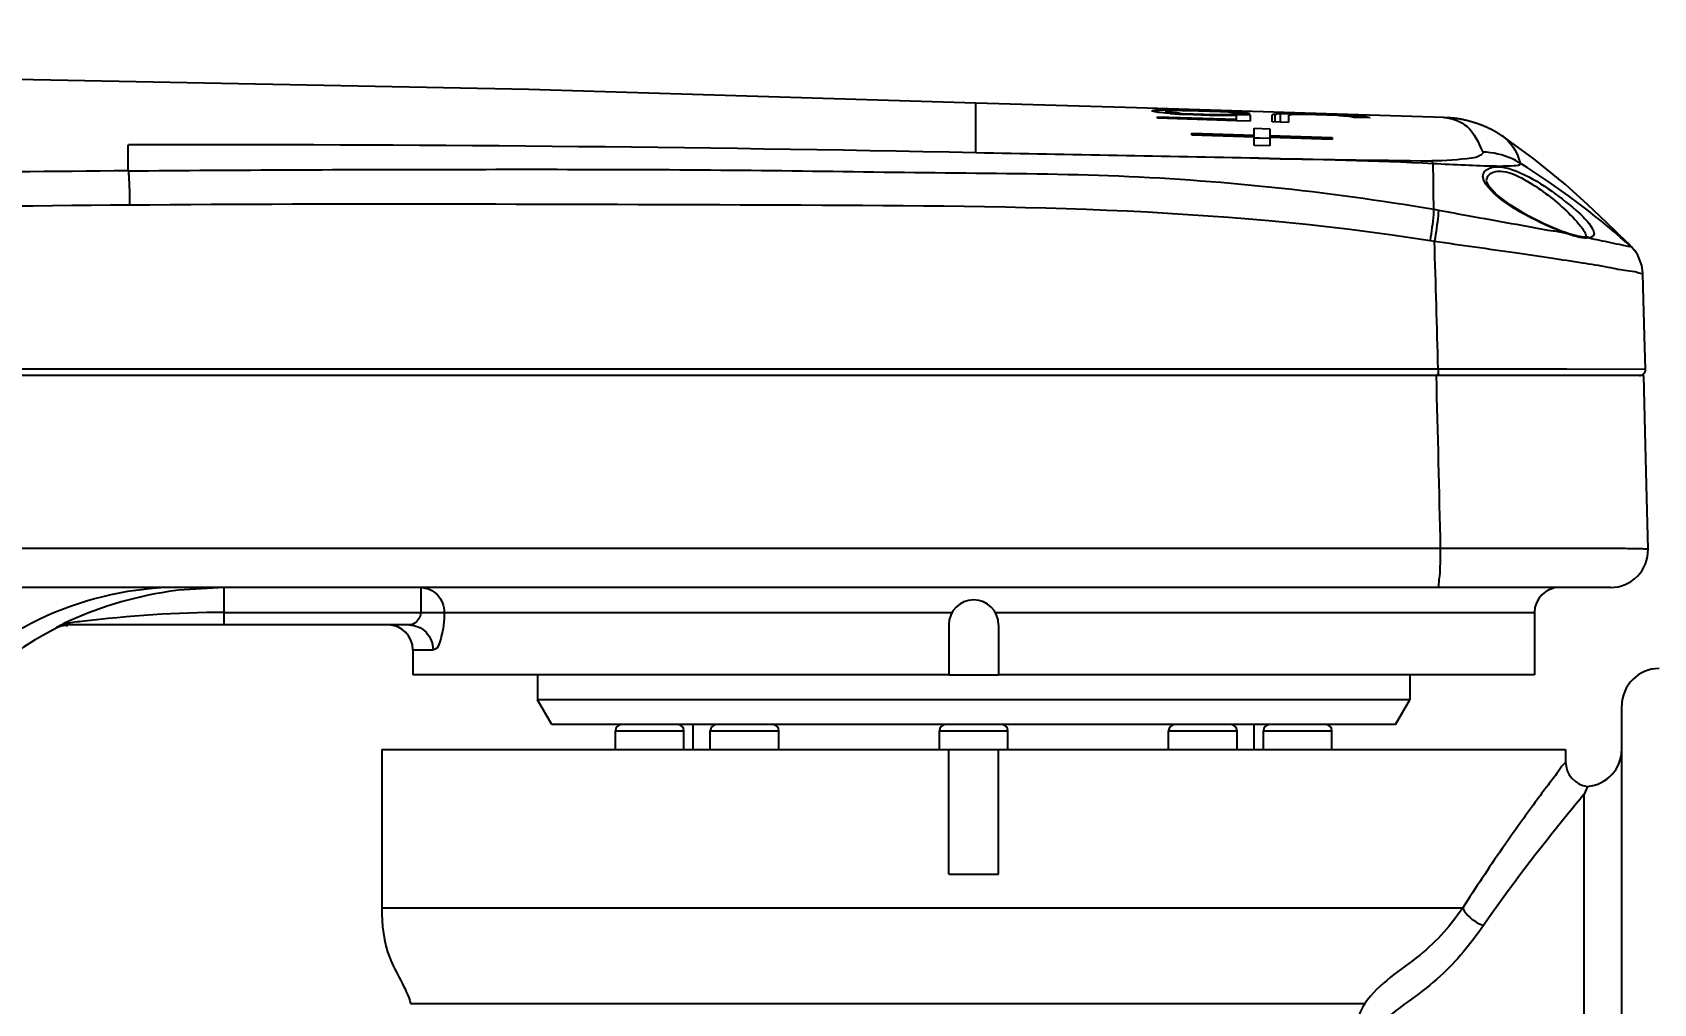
# Model space of a CAD drawing. Header units: millimetres. Extents: x 7426 to 8737, y 124 to 421.
# Drawn here: x 8523.107 to 8527.443, y 210.775 to 213.371 of the extents above; entities that cross this region are included whole.
import ezdxf

# ---------------------------------------------------------------- set-up
doc = ezdxf.new("R2010")
doc.units = ezdxf.units.MM
doc.layers.add('外形图', color=7, linetype='Continuous')
doc.layers.add('尺寸标注', color=7, linetype='Continuous')
doc.styles.add('微软雅黑', font='msyh.ttc')
doc.dimstyles.new('尺寸标注_1_30比例', dxfattribs={"dimtxt": 2.1, "dimasz": 1.7, "dimexe": 0.5, "dimexo": 0.4, "dimgap": 0.5, "dimtad": 1, "dimdec": 1, "dimlfac": 30, "dimdsep": 46, "dimtxsty": '微软雅黑', "dimcen": 0.09, "dimadec": 0, "dimazin": 0, "dimtp": 0.01, "dimtm": 0.01, "dimtfac": 1, "dimtdec": 1, "dimtofl": 0, "dimtmove": 0, "dimatfit": 3, "dimfxl": 1, "dimtolj": 1, "dimarcsym": 0})

# ---------------------------------------------------------------- blocks, each defined once
blk = doc.blocks.new('*D1305')
at = {"layer": 'Defpoints', "color": 0}
for p in [(8485.0037, 232.4237), (8436.1924, 220.4238), (8494.6243, 210.1207), (8494.6243, 210.1207), (8553.9577, 210.1207)]:
    blk.add_point(p, dxfattribs=at)
at = {"layer": '尺寸标注', "color": 0, "lineweight": -2, "ltscale": 10}
blk.add_arc((8494.6243, 210.1207), 24.2895, 4.01089, 165.98911, dxfattribs=at)
at = {"layer": '尺寸标注', "color": 0}
for points in [[(8470.7803, 216.0602), (8471.3345, 215.9424), (8470.7038, 214.3385)], [(8518.5712, 211.8097), (8519.1375, 211.8295), (8518.9139, 210.1207)]]:
    blk.add_solid(points, dxfattribs=at)
at = {"layer": '尺寸标注', "color": 0, "insert": (8503.4089, 234.4644), "char_height": 2.1, "attachment_point": 5, "rotation": 340.1577, "style": '微软雅黑'}
blk.add_mtext('\\A1;+\\A1;170%%d', dxfattribs=at)

msp = doc.modelspace()

# ---------------------------------------------------------------- linework, layer by layer
at = {"layer": '外形图', "linetype": 'Continuous'}
for p, q in [((8526.0598, 213.1693), (8525.6297, 213.1819)), ((8525.6297, 213.0491), (8525.6297, 213.1819)), ((8526.5393, 213.1544), (8526.0598, 213.1693)), ((8526.1017, 213.162), (8526.1065, 213.1625)), ((8526.1017, 213.1604), (8526.1017, 213.162)), ((8526.1065, 213.1595), (8526.1017, 213.1604)), ((8526.1162, 213.1633), (8526.1162, 213.1576)), ((8526.1182, 213.1574), (8526.1162, 213.1576)), ((8526.1162, 213.1415), (8526.1162, 213.1453)), ((8526.1162, 213.1453), (8526.3277, 213.1388)), ((8526.3277, 213.135), (8526.1162, 213.1415)), ((8526.1235, 213.1567), (8526.1182, 213.1574)), ((8526.1308, 213.1558), (8526.1235, 213.1567)), ((8526.1308, 213.1637), (8526.1381, 213.1638)), ((8526.1381, 213.1549), (8526.1308, 213.1558)), ((8526.1381, 213.1638), (8526.1381, 213.1605)), ((8526.1381, 213.1638), (8526.1503, 213.1637)), ((8526.1381, 213.1599), (8526.1381, 213.1549)), ((8526.1381, 213.1597), (8526.143, 213.1587)), ((8526.1503, 213.154), (8526.1381, 213.1549)), ((8526.1454, 213.1614), (8526.1405, 213.1608)), ((8526.1447, 213.1583), (8526.1454, 213.1581)), ((8526.1454, 213.1581), (8526.1454, 213.1549)), ((8526.1454, 213.1581), (8526.1503, 213.1575)), ((8526.1503, 213.1637), (8526.1624, 213.1636)), ((8526.1503, 213.1575), (8526.1551, 213.1569)), ((8526.1673, 213.162), (8526.16, 213.162)), ((8526.16, 213.1563), (8526.16, 213.1521)), ((8526.1624, 213.1636), (8526.1746, 213.1635)), ((8526.1819, 213.1619), (8526.1673, 213.162)), ((8526.1746, 213.1635), (8526.1867, 213.1632)), ((8526.211, 213.1504), (8526.1746, 213.1521)), ((8526.1748, 213.1551), (8526.1819, 213.1546)), ((8526.1916, 213.1617), (8526.1819, 213.1619)), ((8526.1819, 213.1546), (8526.1819, 213.1521)), ((8526.1819, 213.1546), (8526.2013, 213.1536)), ((8526.1867, 213.1632), (8526.1989, 213.1629)), ((8526.2013, 213.1615), (8526.1916, 213.1617)), ((8526.1989, 213.1629), (8526.211, 213.1626)), ((8526.211, 213.1613), (8526.2013, 213.1615)), ((8526.2013, 213.1536), (8526.211, 213.1532)), ((8526.211, 213.1626), (8526.2256, 213.1622)), ((8526.2256, 213.1609), (8526.211, 213.1613)), ((8526.211, 213.1532), (8526.211, 213.1504)), ((8526.211, 213.1532), (8526.2256, 213.1527)), ((8526.2548, 213.149), (8526.211, 213.1504)), ((8526.2256, 213.1622), (8526.2402, 213.1617)), ((8526.2402, 213.1604), (8526.2256, 213.1609)), ((8526.2256, 213.1527), (8526.2402, 213.1523)), ((8526.2402, 213.1617), (8526.2548, 213.1613)), ((8526.2548, 213.16), (8526.2402, 213.1604)), ((8526.2402, 213.1523), (8526.2548, 213.1518)), ((8526.2548, 213.1613), (8526.2669, 213.1608)), ((8526.2645, 213.1596), (8526.2548, 213.16)), ((8526.2548, 213.1518), (8526.2548, 213.149)), ((8526.2548, 213.1518), (8526.2645, 213.1517)), ((8526.2912, 213.1485), (8526.2548, 213.149)), ((8526.2839, 213.1588), (8526.2645, 213.1596)), ((8526.2645, 213.1517), (8526.2742, 213.1516)), ((8526.2669, 213.1608), (8526.2791, 213.1604)), ((8526.2742, 213.1516), (8526.2839, 213.1514)), ((8526.2791, 213.1604), (8526.284, 213.1602)), ((8526.2912, 213.1584), (8526.2839, 213.1588)), ((8526.2839, 213.1515), (8526.2937, 213.1517)), ((8526.2839, 213.1515), (8526.2839, 213.1485)), ((8526.284, 213.1602), (8526.2912, 213.1599)), ((8526.2912, 213.1599), (8526.2912, 213.1575)), ((8526.2912, 213.1599), (8526.3034, 213.1593)), ((8526.3058, 213.1575), (8526.2912, 213.1584)), ((8526.3034, 213.1487), (8526.2912, 213.1485)), ((8526.2937, 213.1517), (8526.3034, 213.1519)), ((8526.3034, 213.1593), (8526.3155, 213.1587)), ((8526.3034, 213.1519), (8526.3131, 213.152)), ((8526.3155, 213.1489), (8526.3034, 213.1487)), ((8526.3107, 213.1569), (8526.3058, 213.1575)), ((8526.3155, 213.1563), (8526.3107, 213.1569)), ((8526.3131, 213.152), (8526.3131, 213.149)), ((8526.3131, 213.152), (8526.3301, 213.1515)), ((8526.3155, 213.1587), (8526.3206, 213.1584)), ((8526.3204, 213.1556), (8526.3155, 213.1563)), ((8526.3277, 213.149), (8526.3155, 213.1489)), ((8526.3279, 213.1554), (8526.3204, 213.1556)), ((8526.3206, 213.1584), (8526.3277, 213.158)), ((8526.3277, 213.158), (8526.3277, 213.1556)), ((8526.3277, 213.158), (8526.335, 213.1574)), ((8526.3277, 213.135), (8526.3277, 213.149)), ((8526.3642, 213.1338), (8526.3277, 213.135)), ((8526.3496, 213.1547), (8526.3279, 213.1554)), ((8526.3301, 213.1515), (8526.3642, 213.1505)), ((8526.335, 213.1574), (8526.3423, 213.1568)), ((8526.3423, 213.1568), (8526.3496, 213.1561)), ((8526.3642, 213.1543), (8526.3496, 213.1547)), ((8526.3642, 213.1505), (8526.3642, 213.1338)), ((8526.4225, 213.132), (8526.4225, 213.1509)), ((8526.4662, 213.1306), (8526.4225, 213.132)), ((8526.4298, 213.1526), (8526.4346, 213.1529)), ((8526.4298, 213.1526), (8526.4298, 213.132)), ((8526.4444, 213.1535), (8526.4444, 213.1313)), ((8526.4662, 213.1537), (8526.4735, 213.1537)), ((8526.4662, 213.1495), (8526.4662, 213.1306)), ((8526.4735, 213.1537), (8526.4735, 213.1514)), ((8526.4735, 213.1537), (8526.4833, 213.1536)), ((8526.4881, 213.1514), (8526.4735, 213.1508)), ((8526.4833, 213.1536), (8526.493, 213.1534)), ((8526.493, 213.1534), (8526.5027, 213.1533)), ((8526.5027, 213.1533), (8526.5027, 213.1514)), ((8526.5027, 213.1533), (8526.5148, 213.153)), ((8526.5392, 213.1508), (8526.51, 213.1514)), ((8526.5148, 213.153), (8526.527, 213.1527)), ((8526.527, 213.1527), (8526.5392, 213.1523)), ((8526.5392, 213.1523), (8526.5683, 213.1514)), ((8526.5683, 213.1498), (8526.5392, 213.1508)), ((8526.8819, 213.1433), (8526.5393, 213.1544)), ((8526.5683, 213.1514), (8526.5926, 213.1505)), ((8526.5975, 213.1486), (8526.5683, 213.1498)), ((8526.5926, 213.1505), (8526.5976, 213.1503)), ((8526.5976, 213.1503), (8526.6048, 213.15)), ((8526.6048, 213.15), (8526.6048, 213.1473)), ((8526.6048, 213.15), (8526.6242, 213.1491)), ((8526.6242, 213.1491), (8526.6339, 213.1486)), ((8526.6291, 213.1463), (8526.6242, 213.1468)), ((8526.6339, 213.1457), (8526.6291, 213.1463)), ((8526.6339, 213.1486), (8526.6339, 213.1457)), ((8526.6339, 213.1486), (8526.6437, 213.1479)), ((8526.685, 213.1425), (8526.6412, 213.1439)), ((8526.6437, 213.1479), (8526.6534, 213.1472)), ((8526.6534, 213.1472), (8526.6631, 213.1465)), ((8526.6631, 213.1465), (8526.6631, 213.1432)), ((8526.6777, 213.1447), (8526.6777, 213.1425)), ((8526.8863, 213.1432), (8526.882, 213.1433)), ((8526.8891, 213.1431), (8526.8863, 213.1432)), ((8526.8908, 213.143), (8526.8891, 213.1431)), ((8526.8925, 213.1429), (8526.8908, 213.143)), ((8526.8941, 213.1428), (8526.8925, 213.1429)), ((8526.8958, 213.1427), (8526.8941, 213.1428)), ((8526.8974, 213.1426), (8526.8958, 213.1427)), ((8526.8991, 213.1425), (8526.8974, 213.1426)), ((8526.9008, 213.1423), (8526.8991, 213.1425)), ((8526.9024, 213.1422), (8526.9008, 213.1423)), ((8526.9041, 213.142), (8526.9024, 213.1422)), ((8526.9058, 213.1419), (8526.9041, 213.142)), ((8526.9075, 213.1417), (8526.9058, 213.1419)), ((8526.9093, 213.1415), (8526.9075, 213.1417)), ((8526.911, 213.1413), (8526.9093, 213.1415)), ((8526.9128, 213.1411), (8526.911, 213.1413)), ((8526.9146, 213.1408), (8526.9128, 213.1411)), ((8526.9165, 213.1406), (8526.9146, 213.1408)), ((8526.9184, 213.1403), (8526.9165, 213.1406)), ((8526.9203, 213.14), (8526.9184, 213.1403)), ((8526.9222, 213.1397), (8526.9203, 213.14)), ((8526.9242, 213.1394), (8526.9222, 213.1397)), ((8526.9262, 213.139), (8526.9242, 213.1394)), ((8526.9282, 213.1387), (8526.9262, 213.139)), ((8526.9303, 213.1383), (8526.9282, 213.1387)), ((8526.9324, 213.1379), (8526.9303, 213.1383)), ((8526.9346, 213.1374), (8526.9324, 213.1379)), ((8526.9368, 213.1369), (8526.9346, 213.1374)), ((8526.939, 213.1364), (8526.9368, 213.1369)), ((8526.9413, 213.1359), (8526.939, 213.1364)), ((8526.9437, 213.1353), (8526.9413, 213.1359)), ((8526.9462, 213.1347), (8526.9437, 213.1353)), ((8526.9487, 213.1341), (8526.9462, 213.1347)), ((8526.208, 213.0966), (8526.208, 213.1017)), ((8526.208, 213.1017), (8526.3747, 213.0965)), ((8526.3747, 213.0914), (8526.208, 213.0966)), ((8526.3747, 213.0692), (8526.3747, 213.1148)), ((8526.3747, 213.1148), (8526.4163, 213.1135)), ((8526.3747, 213.0894), (8526.3885, 213.0889)), ((8526.3885, 213.0889), (8526.4163, 213.088)), ((8526.4163, 213.1135), (8526.4163, 213.0679)), ((8526.4163, 213.0952), (8526.583, 213.0899)), ((8526.583, 213.0848), (8526.4163, 213.0901)), ((8526.583, 213.0899), (8526.583, 213.0848)), ((8527.0402, 213.0926), (8527.036, 213.0954)), ((8527.1229, 213.0328), (8527.0401, 213.0926)), ((8523.3629, 213.001), (8523.3632, 213.0705)), ((8526.4163, 213.0679), (8526.3747, 213.0692)), ((8527.0009, 212.9623), (8526.9963, 212.9739)), ((8526.8547, 212.8983), (8526.8675, 212.896)), ((8527.2097, 212.835), (8527.1961, 212.8399)), ((8527.2096, 212.8336), (8527.2118, 212.8332)), ((8527.2162, 212.8329), (8527.2097, 212.835)), ((8527.2118, 212.8332), (8527.2097, 212.835)), ((8527.24, 212.8262), (8527.2162, 212.8329)), ((8527.2564, 212.8241), (8527.24, 212.8262)), ((8527.2616, 212.8243), (8527.2564, 212.8241)), ((8527.2617, 212.8244), (8527.2616, 212.8243)), ((8527.2644, 212.8248), (8527.2617, 212.8244)), ((8527.2636, 212.8238), (8527.2644, 212.8248)), ((8526.8452, 212.815), (8526.8568, 212.8131)), ((8527.3725, 212.8097), (8527.3724, 212.8098)), ((8527.3923, 212.7878), (8527.3762, 212.806)), ((8527.3803, 212.8006), (8527.3801, 212.8008)), ((8527.3802, 212.8008), (8527.3923, 212.7878)), ((8527.395, 212.7842), (8527.3923, 212.7878)), ((8527.395, 212.7842), (8527.3952, 212.7839)), ((8527.4003, 212.7759), (8527.3952, 212.7839)), ((8516.7697, 212.4715), (8526.8668, 212.4715)), ((8526.8668, 212.4715), (8527.071, 212.4716)), ((8527.071, 212.4716), (8527.1909, 212.4716)), ((8527.1909, 212.4716), (8527.2105, 212.4716)), ((8527.2105, 212.4716), (8527.4215, 212.4711)), ((8527.4166, 212.454), (8516.7174, 212.454)), ((8526.8731, 211.9914), (8523.0276, 211.9914)), ((8527.3279, 211.8873), (8523.0238, 211.8873)), ((8523.6198, 211.8873), (8523.4971, 211.8798)), ((8523.6198, 211.7873), (8523.6198, 211.8873)), ((8524.1453, 211.8873), (8524.1453, 211.8207)), ((8523.6198, 211.8207), (8525.5666, 211.8207)), ((8525.6821, 211.8207), (8527.1243, 211.8207)), ((8527.1243, 211.8207), (8527.1243, 211.654)), ((8523.174, 211.7802), (8523.1717, 211.7802)), ((8523.1907, 211.7907), (8523.189, 211.7905)), ((8523.1893, 211.7903), (8523.1891, 211.7906)), ((8523.1901, 211.7896), (8523.1893, 211.7903)), ((8523.1937, 211.7891), (8523.1956, 211.7902)), ((8524.1141, 211.7873), (8523.2017, 211.7873)), ((8525.5577, 211.7873), (8525.5577, 211.654)), ((8525.691, 211.7873), (8525.691, 211.654)), ((8524.1243, 211.7207), (8524.1783, 211.7207)), ((8524.1243, 211.7207), (8524.1243, 211.654)), ((8525.5577, 211.654), (8524.1243, 211.654)), ((8524.4577, 211.654), (8524.4577, 211.5873)), ((8525.5577, 211.654), (8525.691, 211.654)), ((8527.1243, 211.654), (8525.691, 211.654)), ((8526.791, 211.654), (8526.791, 211.5873)), ((8526.791, 211.5873), (8524.4577, 211.5873)), ((8524.4961, 211.5207), (8524.4577, 211.5873)), ((8526.7525, 211.5207), (8526.791, 211.5873)), ((8527.3577, 208.6707), (8527.3577, 211.5707)), ((8526.7525, 211.5207), (8524.4961, 211.5207)), ((8524.8743, 211.454), (8524.8743, 211.5207)), ((8526.3743, 211.454), (8526.3743, 211.5207)), ((8524.666, 211.504), (8524.8493, 211.504)), ((8524.666, 211.454), (8524.666, 211.504)), ((8524.8493, 211.454), (8524.8493, 211.504)), ((8524.9198, 211.504), (8525.1032, 211.504)), ((8524.9198, 211.454), (8524.9198, 211.504)), ((8525.1032, 211.454), (8525.1032, 211.504)), ((8525.5327, 211.504), (8525.716, 211.504)), ((8525.5327, 211.454), (8525.5327, 211.504)), ((8525.716, 211.454), (8525.716, 211.504)), ((8526.1455, 211.504), (8526.3288, 211.504)), ((8526.1455, 211.454), (8526.1455, 211.504)), ((8526.3288, 211.454), (8526.3288, 211.504)), ((8526.3993, 211.504), (8526.5827, 211.504)), ((8526.3993, 211.454), (8526.3993, 211.504)), ((8526.5827, 211.454), (8526.5827, 211.504)), ((8524.041, 211.454), (8527.2077, 211.454)), ((8524.041, 211.454), (8524.041, 211.0307)), ((8525.5577, 211.1207), (8525.5577, 211.454)), ((8525.691, 211.1207), (8525.691, 211.454)), ((8527.2077, 211.454), (8527.2077, 211.4216)), ((8527.2662, 211.3554), (8527.2569, 211.3346)), ((8527.2569, 208.9067), (8527.2569, 211.3346)), ((8525.5577, 211.1207), (8525.691, 211.1207)), ((8524.041, 211.0307), (8526.9324, 211.0307)), ((8524.1183, 210.7751), (8526.6708, 210.7751))]:
    msp.add_line(p, q, dxfattribs=at)
for points in [[(8525.6297, 213.1819), (8524.4349, 213.2181), (8522.8351, 213.25), (8520.8374, 213.255), (8519.2741, 213.2364), (8518.0889, 213.1953), (8517.1451, 213.1259), (8516.4171, 213.037)], [(8527.036, 213.0954), (8527.0333, 213.0972), (8527.031, 213.0987), (8527.029, 213.1), (8527.0271, 213.1011), (8527.0253, 213.1022), (8527.0236, 213.1033), (8527.0219, 213.1043), (8527.0203, 213.1052), (8527.0186, 213.1062), (8527.017, 213.1071), (8527.0154, 213.108), (8527.0138, 213.1089), (8527.0121, 213.1097), (8527.0105, 213.1106), (8527.0089, 213.1114), (8527.0073, 213.1122), (8527.0056, 213.113), (8527.004, 213.1138), (8527.0024, 213.1146), (8527.0007, 213.1154), (8526.9991, 213.1162), (8526.9974, 213.1169), (8526.9958, 213.1177), (8526.9941, 213.1184), (8526.9924, 213.1191), (8526.9908, 213.1198), (8526.9891, 213.1205), (8526.9874, 213.1212), (8526.9858, 213.1219), (8526.9841, 213.1226), (8526.9824, 213.1232), (8526.9808, 213.1238), (8526.9791, 213.1245), (8526.9775, 213.1251), (8526.9759, 213.1257), (8526.9743, 213.1262), (8526.9727, 213.1268), (8526.9711, 213.1273), (8526.9695, 213.1279), (8526.968, 213.1284), (8526.9665, 213.1289), (8526.965, 213.1294), (8526.9635, 213.1298), (8526.9621, 213.1303), (8526.9607, 213.1307), (8526.9593, 213.1311), (8526.9579, 213.1315), (8526.9565, 213.1319), (8526.9552, 213.1323), (8526.9538, 213.1327), (8526.9525, 213.1331), (8526.9512, 213.1334), (8526.9487, 213.1341)], [(8527.3724, 212.8098), (8527.3173, 212.8632), (8527.2672, 212.9106), (8527.2071, 212.9644), (8527.1229, 213.0328)], [(8527.1961, 212.8399), (8527.1517, 212.8585), (8527.1038, 212.8829), (8527.0589, 212.9101), (8527.0233, 212.9373), (8527.0009, 212.9623)], [(8527.414, 212.7281), (8527.4115, 212.7477), (8527.4003, 212.7759)], [(8527.4215, 212.4711), (8527.419, 212.5587), (8527.4152, 212.6901), (8527.414, 212.7281)], [(8527.428, 211.9895), (8527.4249, 212.1271), (8527.4206, 212.3038), (8527.4166, 212.454)], [(8523.1828, 211.7873), (8523.185, 211.7885), (8523.1872, 211.7897), (8523.1891, 211.7906)]]:
    msp.add_lwpolyline(points, dxfattribs=at)
at = {"layer": '外形图'}
msp.add_arc((8494.6243, 210.1207), 59.3333, 190, 44.357129, dxfattribs=at)
at = {"layer": '外形图', "linetype": 'Continuous'}
for centre, radius, start, end in [((8526.1729, 212.4582), 0.7074, 94.5922, 95.3826), ((8525.9721, 212.4343), 0.7375, 78.7308, 79.4999), ((8526.1864, 210.7184), 2.4459, 91.3011, 91.6428), ((8526.1116, 213.0146), 0.1475, 77.0111, 77.7112), ((8526.1726, 212.6447), 0.5174, 92.4692, 93.0081), ((8526.2047, 211.8706), 1.2922, 91.9838, 92.4152), ((8525.2622, 201.4698), 11.7178, 85.53451, 85.65374), ((8526.0861, 212.6324), 0.529, 81.9753, 82.5065), ((8525.6892, 206.8908), 6.2832, 85.56703, 85.70257), ((8526.2167, 212.0465), 1.1175, 82.4194, 83.1731), ((8526.4697, 212.9669), 0.1899, 102.1269, 104.3872), ((8526.5032, 212.058), 1.0971, 93.0717, 93.5803), ((8526.4921, 208.8363), 4.3175, 90.3439, 90.6339), ((8526.5223, 212.8673), 0.2877, 99.7627, 101.2395), ((8526.4921, 208.9159), 4.2355, 89.7577, 90.0536), ((8526.3488, 208.895), 4.2609, 86.3592, 86.6539), ((8526.5715, 212.6261), 0.5233, 84.2125, 84.7473), ((8526.5652, 212.8543), 0.2994, 75.2876, 76.7259), ((8526.5328, 212.0372), 1.1169, 82.5443, 83.2981), ((8526.6242, 212.9528), 0.1992, 72.2354, 74.4249), ((8523.5783, 115.6025), 97.4682, 88.794013, 90.126415), ((8527.5207, 273.9113), 60.8872, 268.932547, 269.368356), ((8524.2056, 107.2763), 105.7281, 90.4567, 90.781688), ((8491.3009, 212.5917), 35.5552, 0.49395, 0.6902), ((8525.9401, 211.1868), 2.1631, 48.5685, 58.0138), ((8525.7477, 205.1744), 7.7974, 79.19386, 79.46042), ((8441.5087, 210.1579), 85.3894, 1.552603, 1.781897), ((8525.9456, 211.1933), 2.1545, 48.2529, 48.5622), ((8527.3138, 212.7261), 0.0998, 38.1998, 48.2712), ((8527.3137, 212.726), 0.1, 35.6378, 38.2071), ((8527.4048, 212.4707), 0.0167, 270, 1.5717), ((8440.9379, 210.1427), 85.9551, 1.232414, 1.540864), ((8527.328, 211.9873), 0.1, 270, 1.2463), ((8523.6216, 210.8745), 1.013, 98.5683, 115.2741), ((8523.6197, 210.8813), 1.006, 97.0017, 98.5201), ((8527.191, 211.8207), 0.0667, 90, 180), ((8525.6243, 211.7873), 0.0667, 0, 180), ((8523.6243, 210.8873), 1, 116.7655, 180), ((8523.204, 211.7207), 0.0667, 90, 116.7655), ((8523.745, 207.4794), 4.3468, 96.6957, 97.3265), ((8524.0577, 211.7207), 0.0667, 0, 90), ((8527.4577, 211.5707), 0.1, 90, 180), ((8524.6827, 211.504), 0.0167, 90, 180), ((8524.8327, 211.504), 0.0167, 0, 90), ((8524.9365, 211.504), 0.0167, 90, 180), ((8525.0865, 211.504), 0.0167, 0, 90), ((8525.5493, 211.504), 0.0167, 90, 180), ((8525.6993, 211.504), 0.0167, 0, 90), ((8526.1622, 211.504), 0.0167, 90, 180), ((8526.3122, 211.504), 0.0167, 0, 90), ((8526.416, 211.504), 0.0167, 90, 180), ((8526.566, 211.504), 0.0167, 0, 90), ((8527.2577, 211.4551), 0.1, 274.8883, 0), ((8527.2743, 211.4216), 0.0667, 180, 262.9821)]:
    msp.add_arc(centre, radius, start, end, dxfattribs=at)
for points, knots in [([(8526.882, 213.1433), (8526.9041, 213.1426), (8526.9547, 213.1232), (8526.9753, 213.0756), (8526.9858, 213.0511)], [0, 0, 0, 0, 0.454056, 1, 1, 1, 1]), ([(8527.0402, 213.0926), (8527.0574, 213.0809), (8527.0749, 213.0559), (8527.0841, 213.0289), (8527.0859, 213.0214)], [0, 0, 0, 0, 0.728376, 1, 1, 1, 1]), ([(8526.9858, 213.0511), (8526.9872, 213.0479), (8526.9744, 213.0375), (8526.9318, 213.0314), (8526.885, 213.0274), (8526.8495, 213.0278)], [0, 0, 0, 0, 0.072422, 0.250244, 1, 1, 1, 1]), ([(8527.0859, 213.0214), (8527.0792, 213.0256), (8527.0487, 213.0427), (8527.013, 213.0504), (8526.9858, 213.0511)], [0, 0, 0, 0, 0.22488, 1, 1, 1, 1]), ([(8523.3629, 213.001), (8523.6544, 213.0035), (8524.2372, 213.0057), (8524.9658, 213.005), (8525.5484, 212.9949), (8526.1311, 212.9929), (8526.5675, 212.9472), (8526.8547, 212.8983)], [0, 0, 0, 0, 0.250096, 0.500087, 0.625042, 0.750011, 1, 1, 1, 1]), ([(8523.3629, 213.001), (8523.3636, 212.9969), (8523.3658, 212.9666), (8523.3664, 212.9363), (8523.3667, 212.9102)], [0, 0, 0, 0, 0.137226, 1, 1, 1, 1]), ([(8526.8535, 213.02), (8526.8529, 213.0216), (8526.8518, 213.0243), (8526.8503, 213.0268), (8526.8495, 213.0278)], [0, 0, 0, 0, 0.564836, 1, 1, 1, 1]), ([(8527.0859, 213.0214), (8527.0867, 213.0152), (8527.0503, 213.013), (8527.0125, 213.0129), (8526.9349, 213.0161), (8526.882, 213.0185), (8526.8535, 213.02)], [0, 0, 0, 0, 0.080057, 0.300825, 0.633562, 1, 1, 1, 1]), ([(8526.9963, 212.9749), (8526.9963, 212.9809), (8527.0031, 212.9954), (8527.0377, 213.0046), (8527.0867, 212.9861), (8527.1578, 212.9405), (8527.2092, 212.8974), (8527.2374, 212.8653)], [0, 0, 0, 0, 0.060863, 0.141706, 0.33306, 0.568553, 1, 1, 1, 1]), ([(8527.0036, 213.0083), (8527.0258, 213.0169), (8527.0867, 213.0004), (8527.1602, 212.9559), (8527.2285, 212.9031), (8527.2685, 212.8659), (8527.2793, 212.8464)], [0, 0, 0, 0, 0.216556, 0.515054, 0.79778, 1, 1, 1, 1]), ([(8527.0145, 212.9426), (8527.0104, 212.9464), (8526.9982, 212.9586), (8526.9865, 212.9748), (8526.9865, 212.9868)], [0, 0, 0, 0, 0.317603, 1, 1, 1, 1]), ([(8516.7675, 212.5716), (8517.3138, 212.6431), (8518.4118, 212.7449), (8520.6123, 212.8651), (8522.2651, 212.9018), (8523.3667, 212.9102)], [0, 0, 0, 0, 0.250024, 0.500079, 1, 1, 1, 1]), ([(8523.3667, 212.9102), (8523.9474, 212.9149), (8525.1054, 212.9095), (8526.2728, 212.9066), (8526.8452, 212.815)], [0, 0, 0, 0, 0.500465, 1, 1, 1, 1]), ([(8527.1787, 212.8457), (8527.1628, 212.8522), (8527.1052, 212.879), (8527.0486, 212.911), (8527.0145, 212.9426)], [0, 0, 0, 0, 0.269967, 1, 1, 1, 1]), ([(8526.8547, 212.8983), (8526.8546, 212.8935), (8526.8526, 212.8656), (8526.8487, 212.8379), (8526.8452, 212.815)], [0, 0, 0, 0, 0.171603, 1, 1, 1, 1]), ([(8526.8675, 212.896), (8526.8673, 212.8912), (8526.8649, 212.8634), (8526.8607, 212.8359), (8526.8568, 212.8131)], [0, 0, 0, 0, 0.171923, 1, 1, 1, 1]), ([(8526.8675, 212.896), (8526.8949, 212.891), (8526.997, 212.8721), (8527.0992, 212.8542), (8527.1739, 212.8403)], [0, 0, 0, 0, 0.268352, 1, 1, 1, 1]), ([(8527.2374, 212.8653), (8527.2408, 212.8614), (8527.2508, 212.8491), (8527.2614, 212.8353), (8527.2628, 212.8244)], [0, 0, 0, 0, 0.317686, 1, 1, 1, 1]), ([(8527.2702, 212.8217), (8527.2692, 212.8226), (8527.2663, 212.8238), (8527.2633, 212.8241), (8527.2617, 212.824)], [0, 0, 0, 0, 0.468947, 1, 1, 1, 1]), ([(8527.2702, 212.8217), (8527.2795, 212.8198), (8527.3087, 212.8138), (8527.3379, 212.8074), (8527.3579, 212.8031)], [0, 0, 0, 0, 0.314652, 1, 1, 1, 1]), ([(8526.8568, 212.8131), (8526.9285, 212.803), (8527.0324, 212.7881), (8527.1638, 212.7693), (8527.2476, 212.7559), (8527.3136, 212.7461), (8527.3689, 212.7332), (8527.3911, 212.7341), (8527.4141, 212.7246), (8527.414, 212.7281)], [0, 0, 0, 0, 0.385143, 0.557635, 0.708532, 0.8324, 0.924559, 0.981263, 1, 1, 1, 1]), ([(8527.3579, 212.8031), (8527.3633, 212.8019), (8527.3694, 212.8018), (8527.3793, 212.798), (8527.3804, 212.7998)], [0, 0, 0, 0, 0.723844, 1, 1, 1, 1]), ([(8527.3802, 212.8008), (8527.3791, 212.8023), (8527.3767, 212.8055), (8527.374, 212.8083), (8527.3725, 212.8097)], [0, 0, 0, 0, 0.479468, 1, 1, 1, 1]), ([(8527.3804, 212.7998), (8527.3805, 212.7999), (8527.3805, 212.8002), (8527.3804, 212.8004), (8527.3803, 212.8006)], [0, 0, 0, 0, 0.423546, 1, 1, 1, 1]), ([(8526.8668, 212.4715), (8526.8668, 212.4675), (8526.8667, 212.465), (8526.8664, 212.4549), (8526.8658, 212.4578), (8526.8658, 212.4585)], [0, 0, 0, 0, 0.695367, 0.878973, 1, 1, 1, 1]), ([(8526.8656, 211.8873), (8526.8685, 211.8873), (8526.8684, 211.9031), (8526.8721, 211.92), (8526.8726, 211.9544), (8526.8731, 211.9782), (8526.8731, 211.9914)], [0, 0, 0, 0, 0.081371, 0.299669, 0.622922, 1, 1, 1, 1]), ([(8527.428, 211.9895), (8527.4279, 211.9904), (8527.4225, 211.9891), (8527.4165, 211.9908), (8527.4025, 211.9903), (8527.376, 211.9912), (8527.33, 211.9912), (8527.2629, 211.9917), (8527.1803, 211.9918), (8527.0487, 211.9918), (8526.9449, 211.9916), (8526.8731, 211.9914)], [0, 0, 0, 0, 0.004785, 0.018915, 0.042322, 0.074786, 0.165717, 0.288553, 0.439006, 0.611797, 1, 1, 1, 1]), ([(8523.4951, 211.8873), (8523.3758, 211.8873), (8523.1312, 211.8335), (8522.8276, 211.6076), (8522.6275, 211.2758), (8522.5813, 211.017), (8522.5813, 210.8873)], [0, 0, 0, 0, 0.239523, 0.485312, 0.739701, 1, 1, 1, 1]), ([(8524.1453, 211.8873), (8524.1615, 211.8873), (8524.1957, 211.8722), (8524.2082, 211.8375), (8524.2082, 211.8207)], [0, 0, 0, 0, 0.489815, 1, 1, 1, 1]), ([(8524.1453, 211.8207), (8524.1453, 211.8156), (8524.1415, 211.7996), (8524.1252, 211.7873), (8524.1141, 211.7873)], [0, 0, 0, 0, 0.310473, 1, 1, 1, 1]), ([(8524.2082, 211.8207), (8524.2082, 211.7969), (8524.2049, 211.7675), (8524.1903, 211.7207), (8524.1783, 211.7207)], [0, 0, 0, 0, 0.665512, 1, 1, 1, 1]), ([(8523.1717, 211.7802), (8523.1709, 211.7802), (8523.1783, 211.7853), (8523.1796, 211.7856), (8523.1828, 211.7873)], [0, 0, 0, 0, 0.175974, 1, 1, 1, 1]), ([(8523.2017, 211.7873), (8523.1995, 211.7873), (8523.1975, 211.7858), (8523.1932, 211.7886), (8523.1937, 211.7891)], [0, 0, 0, 0, 0.753945, 1, 1, 1, 1]), ([(8524.1141, 211.7873), (8524.1306, 211.7873), (8524.1652, 211.7725), (8524.1783, 211.7376), (8524.1783, 211.7207)], [0, 0, 0, 0, 0.493518, 1, 1, 1, 1]), ([(8527.2077, 211.4216), (8527.2066, 211.4188), (8527.1977, 211.4104), (8527.1837, 211.3888), (8527.1574, 211.3555), (8527.124, 211.3096), (8527.0828, 211.2531), (8527.017, 211.1597), (8526.9665, 211.0843), (8526.9324, 211.0307)], [0, 0, 0, 0, 0.018652, 0.073782, 0.1631, 0.283325, 0.430722, 0.601546, 1, 1, 1, 1]), ([(8527.2569, 211.3346), (8527.2429, 211.3177), (8527.1495, 211.2039), (8527.0596, 211.087), (8526.988, 210.984)], [0, 0, 0, 0, 0.148937, 1, 1, 1, 1]), ([(8524.041, 211.0307), (8524.041, 210.9858), (8524.0509, 210.8932), (8524.1063, 210.8184), (8524.1183, 210.7751)], [0, 0, 0, 0, 0.500048, 1, 1, 1, 1]), ([(8526.9324, 211.0307), (8526.9166, 211.008), (8526.8819, 210.9624), (8526.7927, 210.879), (8526.7074, 210.8291), (8526.6708, 210.7751)], [0, 0, 0, 0, 0.225914, 0.466258, 1, 1, 1, 1]), ([(8526.9324, 211.0307), (8526.9349, 211.0255), (8526.9484, 211.0048), (8526.9702, 210.99), (8526.988, 210.984)], [0, 0, 0, 0, 0.234712, 1, 1, 1, 1]), ([(8526.988, 210.984), (8526.9541, 210.9351), (8526.8952, 210.8624), (8526.7954, 210.7859), (8526.7407, 210.7482), (8526.7171, 210.7246)], [0, 0, 0, 0, 0.474183, 0.734624, 1, 1, 1, 1])]:
    msp.add_open_spline(points, degree=3, knots=knots, dxfattribs=at)
for points in [[(8526.3867, 213.0347), (8526.1344, 213.0398), (8525.882, 213.0441), (8525.6297, 213.0492)], [(8526.8535, 213.02), (8526.698, 213.0275), (8526.5423, 213.031), (8526.3867, 213.0347)], [(8526.9865, 212.9868), (8526.9865, 212.996), (8526.995, 213.005), (8527.0036, 213.0083)], [(8527.2118, 212.8332), (8527.2007, 212.837), (8527.1896, 212.8412), (8527.1787, 212.8457)], [(8527.2282, 212.8277), (8527.2227, 212.8294), (8527.2172, 212.8313), (8527.2118, 212.8332)], [(8527.2455, 212.8231), (8527.2396, 212.8243), (8527.2339, 212.8259), (8527.2282, 212.8277)], [(8527.2702, 212.8217), (8527.2621, 212.8203), (8527.2536, 212.8214), (8527.2455, 212.8231)], [(8527.2838, 212.8326), (8527.2837, 212.8268), (8527.276, 212.8223), (8527.2702, 212.8217)], [(8527.2793, 212.8464), (8527.2817, 212.8422), (8527.2839, 212.8375), (8527.2838, 212.8326)], [(8523.6198, 211.8207), (8523.4923, 211.8207), (8523.3648, 211.8115), (8523.2382, 211.7966)], [(8523.1717, 211.7802), (8523.1803, 211.7845), (8523.1916, 211.7886), (8523.2003, 211.7845)], [(8526.6708, 210.7751), (8526.6621, 210.7613), (8526.6548, 210.7463), (8526.6498, 210.7307)]]:
    msp.add_open_spline(points, degree=3, dxfattribs=at)

# ---------------------------------------------------------------- dimensions: what is measured, and where the dimension line sits
at = {"layer": '尺寸标注', "ltscale": 10}
dim = msp.add_angular_dim_2l(base=(8485.0037, 232.4237), line1=((8494.6243, 210.1207), (8553.9577, 210.1207)), line2=((8494.6243, 210.1207), (8436.1924, 220.4238)), text='\\A1;+<>', dimstyle='尺寸标注_1_30比例', dxfattribs=at)
dim.commit()
dim.dimension.update_dxf_attribs({"geometry": '*D1305', "text_midpoint": (8502.869, 232.9681), "dimtype": 162})

doc.saveas('drawing.dxf')
